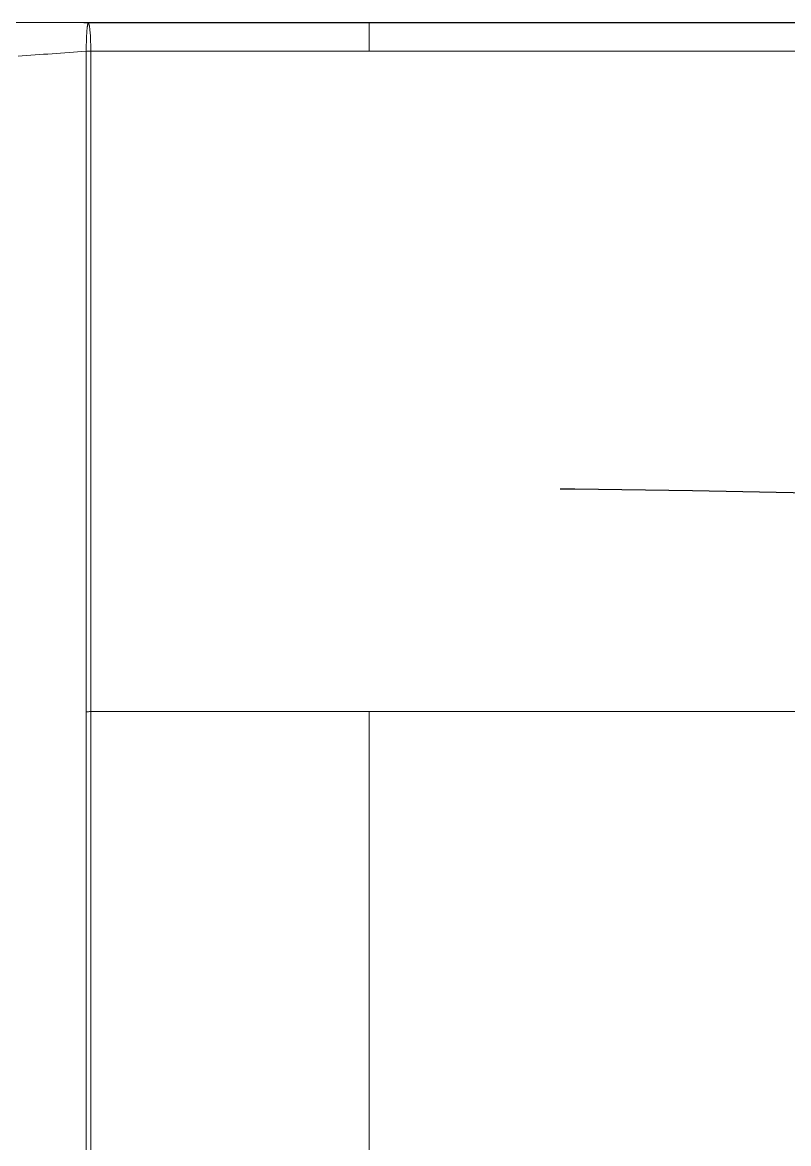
# Model space of a CAD drawing. Header units: inches. Extents: x 3778 to 56227, y -16914 to 35091.
# Drawn here: x 43240.3 to 43283.5, y -12646 to -12582.7 of the extents above; entities that cross this region are included whole.
import ezdxf

# ---------------------------------------------------------------- set-up
doc = ezdxf.new("R2010")
doc.units = ezdxf.units.IN
doc.header["$LTSCALE"] = 100
doc.header["$MEASUREMENT"] = 0
doc.linetypes.add('DH-HID2', pattern=[1.2, 0.8, -0.4])
doc.layers.add('2-con', color=2, linetype='Continuous')
doc.layers.add('FU-FURM', color=251, linetype='DH-HID2')
doc.layers.add('mark-B', color=2, linetype='Continuous', lineweight=20)

# ---------------------------------------------------------------- blocks, each defined once
blk = doc.blocks.new('cjscjdeh')
at = {"layer": 'FU-FURM', "color": 8}
blk.add_arc((151099.517, 66904.318), 1330.569, 80.781096, 99.076777, dxfattribs=at)
blk = doc.blocks.new('무풍1WAY 대형')
at = {"layer": 'mark-B'}
for p, q in [((-575.792, -496.275), (-559.948, -496.275)), ((-565.805, -496.291), (-575.792, -496.291)), ((-559.954, -496.291), (-565.805, -496.291))]:
    blk.add_line(p, q, dxfattribs=at)
for points, degree, knots in [([(-575.792, -457.36), (-575.792, -443.355), (-575.792, -429.308), (-575.792, -413.455), (-575.792, -411.693), (-575.792, -408.168), (-575.792, -402.879), (-575.792, -397.585), (-575.792, -386.992), (-575.792, -379.922), (-575.792, -372.844)], 3, [0, 0, 0, 0, 0.5, 0.5, 0.5625, 0.5625, 0.625, 0.75, 0.75, 1, 1, 1, 1]), ([(-560.082, -457.36), (-560.08, -456.82), (-560.079, -456.28), (-560.078, -455.2), (-560.077, -453.58), (-560.078, -451.959), (-560.08, -448.716), (-560.081, -446.553), (-560.082, -440.062), (-560.081, -435.73), (-560.08, -429.226), (-560.079, -427.057), (-560.079, -422.717), (-560.079, -420.546), (-560.079, -416.202), (-560.08, -414.029), (-560.08, -410.768), (-560.08, -409.68), (-560.08, -408.049), (-560.08, -407.505), (-560.08, -406.69), (-560.08, -406.418), (-560.08, -405.874), (-560.08, -405.602), (-560.08, -405.33)], 3, [0, 0, 0, 0, 0.03125, 0.03125, 0.0625, 0.125, 0.125, 0.25, 0.25, 0.5, 0.5, 0.625, 0.625, 0.75, 0.75, 0.875, 0.875, 0.9375, 0.9375, 0.96875, 0.96875, 0.984375, 0.984375, 1, 1, 1, 1]), ([(-559.823, -405.326), (-559.823, -405.598), (-559.823, -405.869), (-559.823, -406.413), (-559.823, -406.685), (-559.823, -407.501), (-559.823, -408.045), (-559.823, -409.676), (-559.823, -410.763), (-559.823, -414.024), (-559.822, -416.197), (-559.822, -420.541), (-559.822, -422.712), (-559.823, -427.053), (-559.823, -429.221), (-559.824, -435.725), (-559.825, -440.057), (-559.824, -446.548), (-559.823, -448.711), (-559.822, -451.954), (-559.821, -453.575), (-559.822, -455.195), (-559.823, -456.275), (-559.823, -456.815), (-559.826, -457.355)], 3, [0, 0, 0, 0, 0.015625, 0.015625, 0.03125, 0.03125, 0.0625, 0.0625, 0.125, 0.125, 0.25, 0.25, 0.375, 0.375, 0.5, 0.5, 0.75, 0.75, 0.875, 0.875, 0.9375, 0.96875, 0.96875, 1, 1, 1, 1]), ([(-560.079, -494.666), (-560.079, -493.137), (-560.079, -491.604), (-560.079, -489.3), (-560.079, -488.531), (-560.079, -486.991), (-560.08, -484.679), (-560.08, -482.36), (-560.08, -479.261), (-560.08, -477.709), (-560.08, -474.598), (-560.08, -473.04), (-560.08, -470.698), (-560.08, -469.917), (-560.08, -468.353), (-560.079, -467.571), (-560.078, -465.221), (-560.077, -463.652), (-560.079, -461.688), (-560.08, -461.295), (-560.082, -460.509), (-560.083, -460.116), (-560.084, -459.329), (-560.085, -458.935), (-560.085, -458.148), (-560.084, -457.754), (-560.082, -457.36)], 3, [0, 0, 0, 0, 0.125, 0.125, 0.1875, 0.1875, 0.25, 0.375, 0.375, 0.5, 0.5, 0.625, 0.625, 0.6875, 0.6875, 0.75, 0.75, 0.875, 0.875, 0.90625, 0.90625, 0.9375, 0.9375, 0.96875, 0.96875, 1, 1, 1, 1]), ([(-559.826, -457.355), (-559.827, -457.749), (-559.828, -458.143), (-559.828, -458.93), (-559.827, -459.324), (-559.826, -460.111), (-559.825, -460.504), (-559.823, -461.29), (-559.822, -461.683), (-559.82, -463.647), (-559.821, -465.215), (-559.823, -467.565), (-559.823, -468.347), (-559.823, -469.911), (-559.823, -470.692), (-559.823, -473.034), (-559.823, -474.592), (-559.823, -477.702), (-559.823, -479.254), (-559.823, -482.353), (-559.823, -483.899), (-559.823, -486.213), (-559.823, -486.983), (-559.823, -488.523), (-559.823, -489.292), (-559.823, -490.828), (-559.823, -491.979), (-559.823, -493.319), (-559.823, -493.893), (-559.823, -494.275), (-559.823, -494.467), (-559.823, -494.658)], 3, [0, 0, 0, 0, 0.03125, 0.03125, 0.0625, 0.0625, 0.09375, 0.09375, 0.125, 0.125, 0.25, 0.25, 0.3125, 0.3125, 0.375, 0.375, 0.5, 0.5, 0.625, 0.625, 0.75, 0.75, 0.8125, 0.8125, 0.875, 0.875, 0.9375, 0.96875, 0.984375, 0.984375, 1, 1, 1, 1]), ([(-649.454, -494.666), (-647.927, -494.666), (-646.4, -494.666), (-638.765, -494.666), (-632.657, -494.666), (-609.63, -494.666), (-592.711, -494.666), (-575.792, -494.666)], 3, [0, 0, 0, 0, 0.062188, 0.062188, 0.310942, 0.310942, 1, 1, 1, 1]), ([(-575.792, -494.666), (-575.792, -494.781), (-575.792, -494.892), (-575.792, -495.107), (-575.792, -495.21), (-575.792, -495.406), (-575.792, -495.498), (-575.792, -495.67), (-575.792, -495.749), (-575.792, -495.892), (-575.792, -495.956), (-575.792, -496.068), (-575.792, -496.115), (-575.792, -496.192), (-575.792, -496.222), (-575.792, -496.263), (-575.792, -496.274), (-575.792, -496.275)], 3, [0, 0, 0, 0, 0.125, 0.125, 0.25, 0.25, 0.375, 0.375, 0.5, 0.5, 0.625, 0.625, 0.75, 0.75, 0.875, 0.875, 1, 1, 1, 1]), ([(-559.951, -496.275), (-559.951, -496.275), (-559.952, -496.275), (-559.953, -496.275), (-559.954, -496.275), (-559.954, -496.275), (-559.954, -496.275), (-559.954, -496.275), (-559.956, -496.275), (-559.957, -496.275), (-559.959, -496.274), (-559.959, -496.273), (-559.957, -496.271), (-559.953, -496.269), (-559.952, -496.263), (-559.954, -496.26), (-559.959, -496.254), (-559.961, -496.252), (-559.964, -496.247), (-559.966, -496.245), (-559.979, -496.222), (-559.984, -496.192), (-559.995, -496.135), (-559.999, -496.113), (-560.005, -496.078), (-560.007, -496.065), (-560.011, -496.04), (-560.013, -496.026), (-560.018, -495.984), (-560.024, -495.939), (-560.03, -495.89), (-560.034, -495.856), (-560.036, -495.838), (-560.042, -495.784), (-560.046, -495.746), (-560.053, -495.667), (-560.056, -495.626), (-560.065, -495.498), (-560.07, -495.407), (-560.076, -495.21), (-560.077, -495.107), (-560.079, -494.946), (-560.079, -494.892), (-560.079, -494.781), (-560.079, -494.724), (-560.079, -494.666)], 3, [0, 0, 0, 0, 0.003906, 0.005859, 0.006836, 0.007324, 0.007324, 0.007813, 0.007813, 0.015625, 0.015625, 0.03125, 0.03125, 0.0625, 0.0625, 0.09375, 0.09375, 0.109375, 0.109375, 0.125, 0.125, 0.25, 0.25, 0.3125, 0.3125, 0.34375, 0.34375, 0.375, 0.375, 0.4375, 0.46875, 0.46875, 0.5, 0.5, 0.5625, 0.5625, 0.625, 0.625, 0.75, 0.75, 0.875, 0.875, 0.9375, 0.9375, 1, 1, 1, 1]), ([(-559.822, -494.658), (-559.822, -494.661), (-559.822, -494.665), (-559.822, -494.672), (-559.822, -494.683), (-559.823, -494.708), (-559.823, -494.757), (-559.823, -494.799), (-559.825, -494.882), (-559.826, -494.936), (-559.829, -495.042), (-559.831, -495.095), (-559.834, -495.172), (-559.835, -495.197), (-559.836, -495.247), (-559.837, -495.272), (-559.842, -495.395), (-559.845, -495.488), (-559.851, -495.617), (-559.853, -495.658), (-559.856, -495.718), (-559.857, -495.737), (-559.86, -495.776), (-559.861, -495.794), (-559.868, -495.886), (-559.875, -495.951), (-559.885, -496.022), (-559.886, -496.036), (-559.89, -496.062), (-559.892, -496.075), (-559.898, -496.111), (-559.902, -496.133), (-559.911, -496.172), (-559.916, -496.189), (-559.924, -496.219), (-559.926, -496.232), (-559.928, -496.247), (-559.928, -496.252), (-559.929, -496.26), (-559.931, -496.263), (-559.937, -496.267), (-559.94, -496.268), (-559.945, -496.271), (-559.948, -496.272), (-559.952, -496.273), (-559.954, -496.274), (-559.953, -496.274), (-559.953, -496.275), (-559.953, -496.275), (-559.952, -496.275), (-559.951, -496.275), (-559.951, -496.275)], 3, [0, 0, 0, 0, 0.003906, 0.003906, 0.007812, 0.015625, 0.03125, 0.0625, 0.0625, 0.125, 0.125, 0.1875, 0.1875, 0.21875, 0.21875, 0.25, 0.25, 0.375, 0.375, 0.4375, 0.4375, 0.46875, 0.46875, 0.5, 0.5, 0.625, 0.625, 0.65625, 0.65625, 0.6875, 0.6875, 0.75, 0.75, 0.8125, 0.8125, 0.875, 0.875, 0.90625, 0.90625, 0.9375, 0.9375, 0.953125, 0.953125, 0.96875, 0.96875, 0.984375, 0.984375, 0.988281, 0.988281, 0.992187, 1, 1, 1, 1]), ([(-575.792, -496.291), (-586.826, -496.291), (-597.861, -496.291), (-614.908, -496.291), (-620.92, -496.291), (-632.945, -496.291), (-638.957, -496.291), (-646.473, -496.291), (-647.976, -496.291), (-649.479, -496.291)], 3, [0, 0, 0, 0, 0.449246, 0.449246, 0.694026, 0.694026, 0.938805, 0.938805, 1, 1, 1, 1]), ([(-575.792, -496.275), (-576.865, -496.275), (-577.938, -496.275), (-585.024, -496.275), (-591.036, -496.275), (-605.783, -496.275), (-614.517, -496.275), (-631.985, -496.275), (-640.72, -496.275), (-649.454, -496.275)], 3, [0, 0, 0, 0, 0.043708, 0.043708, 0.288571, 0.288571, 0.644286, 0.644286, 1, 1, 1, 1]), ([(-559.949, -496.291), (-559.949, -496.287), (-559.947, -496.283), (-559.96, -496.279), (-559.963, -496.276), (-559.974, -496.276)], 2, [0, 0, 0, 0.510642, 0.765964, 0.893624, 1, 1, 1])]:
    blk.add_open_spline(points, degree=degree, knots=knots, dxfattribs=at)
for points, degree in [([(-626.609, -457.36), (-609.67, -457.36), (-592.731, -457.36), (-575.792, -457.36)], 3), ([(-575.792, -457.36), (-570.555, -457.36), (-565.319, -457.36), (-560.082, -457.36)], 3), ([(-560.082, -457.36), (-559.996, -457.36), (-559.909, -457.359), (-559.826, -457.355)], 3), ([(-559.823, -494.658), (-558.54, -494.567), (-557.257, -494.477), (-555.974, -494.387)], 3), ([(-575.792, -494.666), (-570.554, -494.666), (-565.317, -494.666), (-560.079, -494.666)], 3), ([(-560.079, -494.667), (-559.993, -494.667), (-559.906, -494.664), (-559.823, -494.657)], 3), ([(-575.792, -496.275), (-575.792, -496.291)], 1), ([(-556.224, -496.291), (-557.466, -496.291), (-558.707, -496.291), (-559.949, -496.291)], 3), ([(-555.753, -496.289), (-559.948, -496.276)], 1)]:
    blk.add_open_spline(points, degree=degree, dxfattribs=at)
blk = doc.blocks.new('dpdjzjs')
at = {"layer": 'mark-B', "rotation": 180}
blk.add_blockref('무풍1WAY 대형', (178654.915, 88751.491), dxfattribs=at)

msp = doc.modelspace()

# ---------------------------------------------------------------- block references
msp.add_blockref('cjscjdeh', (-107842.967, -80843.836))
at = {"layer": '2-con'}
msp.add_blockref('dpdjzjs', (-135970.865, -101830.442), dxfattribs=at)

doc.saveas('drawing.dxf')
